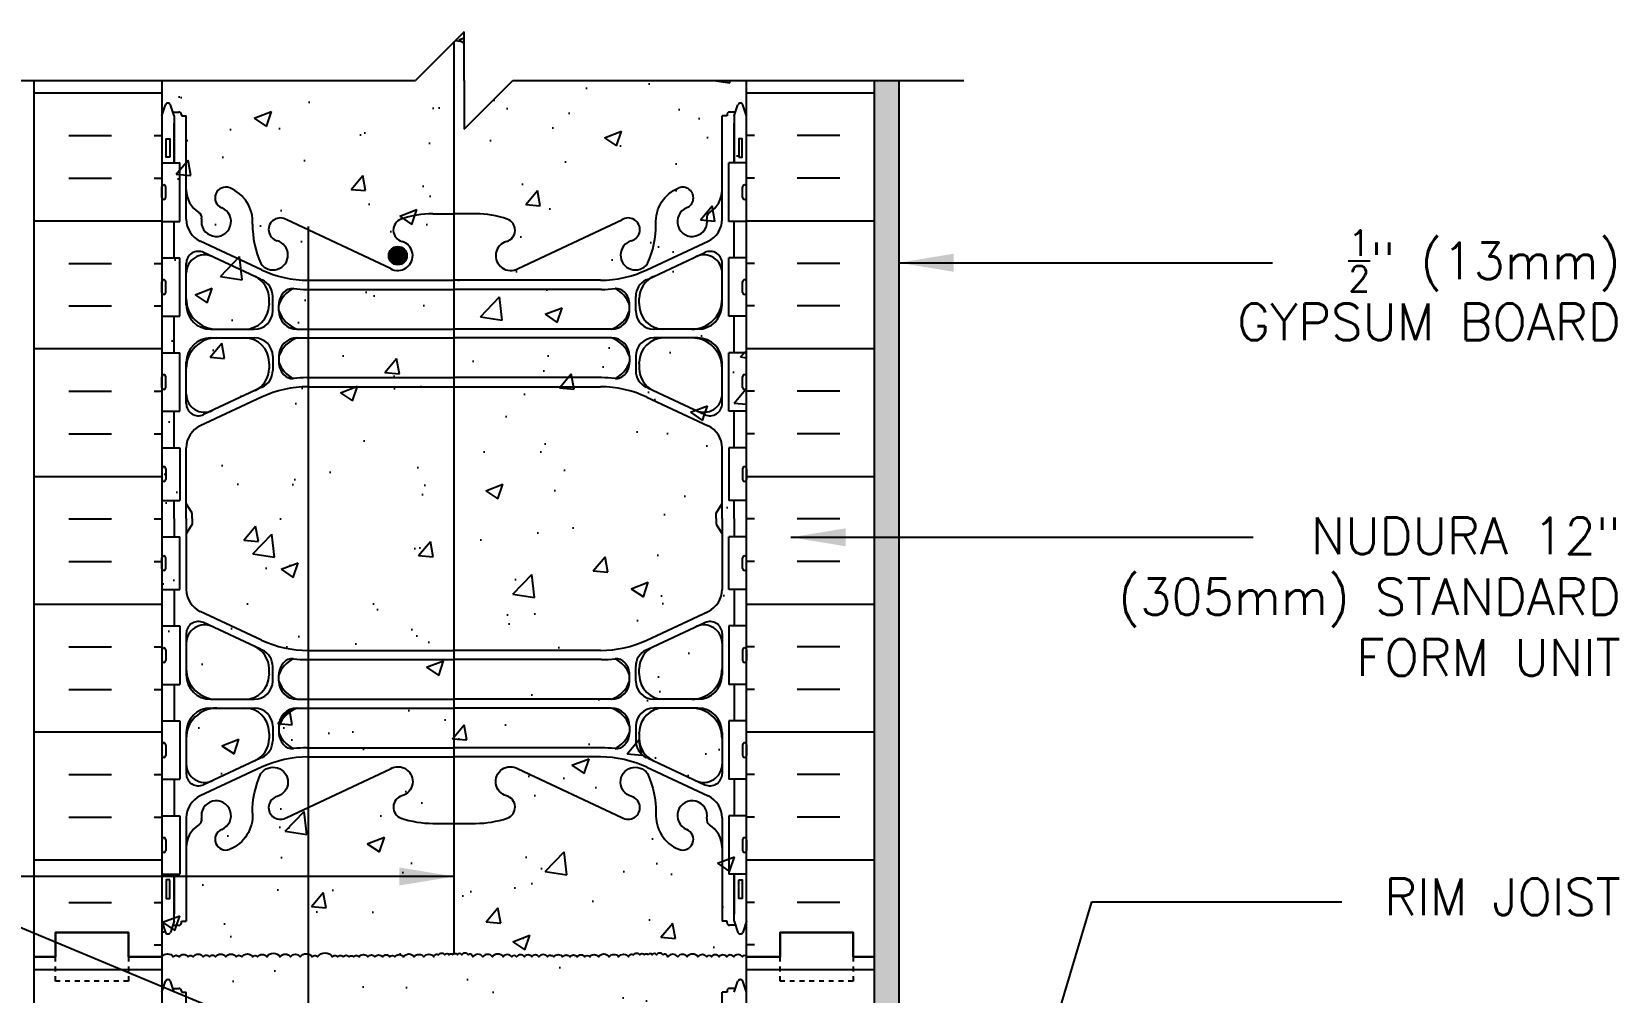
# Model space of a CAD drawing. Header units: inches. Extents: x 111.5 to 165, y -13.5 to 57.8.
# Drawn here: x 131.59 to 164.17, y 38.03 to 57.76 of the extents above; entities that cross this region are included whole.
import ezdxf

# ---------------------------------------------------------------- set-up
doc = ezdxf.new("R2010")
doc.units = ezdxf.units.IN
doc.header["$LTSCALE"] = 0.5
doc.header["$MEASUREMENT"] = 0
doc.linetypes.add('DASHED2', pattern=[0.375, 0.25, -0.125])
for name, color, linetype in [('HATCH', 12, 'Continuous'), ('line25', 2, 'Continuous'), ('LINE3', 3, 'Continuous'), ('LINE50', 5, 'Continuous'), ('LINE9', 9, 'Continuous'), ('TEXT', 4, 'Continuous'), ('Web_Edge', 9, 'Continuous')]:
    doc.layers.add(name, color=color, linetype=linetype)
doc.styles.add('DIM', font='romans.shx', dxfattribs={"width": 0.7})
doc.styles.add('ROMANS', font='romans.shx', dxfattribs={"height": 1.125})
doc.dimstyles.new('ext_12', dxfattribs={"dimscale": 12, "dimtxt": 0.09375, "dimasz": 0.09375, "dimexe": 0.09375, "dimexo": 0.0625, "dimgap": 0.0625, "dimtad": 1, "dimdec": 1, "dimzin": 3, "dimdsep": 46, "dimlunit": 4, "dimtxsty": 'DIM', "dimcen": 0.09, "dimdle": 0.09375, "dimclrt": 4, "dimadec": 0, "dimazin": 0, "dimtfac": 1, "dimtdec": 1, "dimtmove": 2, "dimatfit": 3, "dimfxl": 0, "dimfrac": 2, "dimtolj": 1, "dimtzin": 0, "dimarcsym": 0})

msp = doc.modelspace()

# ---------------------------------------------------------------- hatches: boundary and pattern name
at = {"layer": 'HATCH'}
h = msp.add_hatch(dxfattribs=at)
h.set_pattern_fill('AR-CONC', color=256, scale=0.5, style=0)
h.paths.add_polyline_path([(146.258, 56.759), (141.461, 56.759), (140.461, 55.759), (140.461, 56.759), (140.461, 57.759), (139.461, 56.759), (134.258, 56.759), (134.258, 48.727, -0.614842), (134.507, 48.763, -0.520567), (134.628, 48.763, -0.520567), (134.812, 48.763, -0.520567), (134.917, 48.763, -0.520567), (135.126, 48.763, -0.520567), (135.252, 48.763, -0.520567), (135.378, 48.763, -0.520567), (135.588, 48.763, -0.520567), (135.798, 48.763, -0.520567), (135.919, 48.763, -0.520567), (136.144, 48.763, -0.520567), (136.239, 48.763, -0.520567), (136.427, 48.763, -0.520567), (136.706, 48.763, -0.520567), (136.915, 48.763, -0.520567), (137.115, 48.763, -0.520567), (137.361, 48.763, -0.520567), (137.472, 48.763, -0.520567), (137.778, 48.763, -0.520567), (137.883, 48.763, -0.520567), (137.998, 48.763, -0.520567), (138.119, 48.763, -0.520567), (138.208, 48.763, -0.520567), (138.323, 48.763, -0.520567), (138.502, 48.763, -0.520567), (138.649, 48.763, -0.520567), (138.801, 48.763, -0.520567), (138.958, 48.763, -0.520567), (139.058, 48.763, -0.520567), (139.236, 48.763, -0.520567), (139.457, 48.763, -0.520567), (139.651, 48.763, -0.520567), (139.855, 48.763, -0.520567), (139.955, 48.805, -0.520567), (140.086, 48.805, -0.520567), (140.175, 48.805, -0.520567), (140.258, 48.805, -0.520567), (140.341, 48.805, -0.520567), (140.431, 48.805, -0.520567), (140.562, 48.805, -0.520567), (140.661, 48.763, -0.520567), (140.866, 48.763, -0.520567), (141.06, 48.763, -0.520567), (141.28, 48.763, -0.520567), (141.459, 48.763, -0.520567), (141.558, 48.763, -0.520567), (141.716, 48.763, -0.520567), (141.868, 48.763, -0.520567), (142.015, 48.763, -0.520567), (142.193, 48.763, -0.272614), (142.258, 48.792, -0.272614), (142.323, 48.763, -0.520567), (142.502, 48.763, -0.520567), (142.649, 48.763, -0.520567), (142.801, 48.763, -0.520567), (142.958, 48.763, -0.520567), (143.058, 48.763, -0.520567), (143.236, 48.763, -0.520567), (143.457, 48.763, -0.520567), (143.651, 48.763, -0.520567), (143.855, 48.763, -0.520567), (143.955, 48.805, -0.520567), (144.086, 48.805, -0.520567), (144.175, 48.805, -0.520567), (144.258, 48.805, -0.520567), (144.341, 48.805, -0.520567), (144.431, 48.805, -0.520567), (144.562, 48.805, -0.520567), (144.661, 48.763, -0.520567), (144.866, 48.763, -0.520567), (145.06, 48.763, -0.520567), (145.28, 48.763, -0.520567), (145.459, 48.763, -0.520567), (145.558, 48.763, -0.520567), (145.716, 48.763, -0.520567), (145.868, 48.763, -0.520567), (146.015, 48.763, -0.520567), (146.193, 48.763, -0.272614), (146.258, 48.792)])
h = msp.add_hatch(dxfattribs=at)
h.set_pattern_fill('INSUL', color=256, scale=7, style=0)
h.set_pattern_definition([(0, (-2791.9032, -358.2504), (0, 2.625), []), (0, (-2791.9032, -357.3754), (0, 2.625), [0.875, -0.875]), (0, (-2791.9032, -356.5004), (0, 2.625), [0.875, -0.875])])
h.paths.add_polyline_path([(131.633, 38.759), (132.071, 38.759), (132.071, 39.259), (133.571, 39.259), (133.571, 38.759), (134.258, 38.759), (134.258, 56.759), (133.571, 56.759), (133.571, 57.259), (132.071, 57.259), (132.071, 56.759), (131.633, 56.759)])
h = msp.add_hatch(dxfattribs=at)
h.set_pattern_fill('INSUL', color=256, scale=7, style=0)
h.set_pattern_definition([(180, (3072.42, -358.2504), (0, 2.625), []), (180, (3072.42, -357.3754), (0, 2.625), [0.875, -0.875]), (180, (3072.42, -356.5004), (0, 2.625), [0.875, -0.875])])
h.paths.add_polyline_path([(148.883, 38.759), (148.446, 38.759), (148.446, 39.259), (146.946, 39.259), (146.946, 38.759), (146.258, 38.759), (146.258, 56.759), (146.946, 56.759), (146.946, 57.259), (148.446, 57.259), (148.446, 56.759), (148.883, 56.759)])
h = msp.add_hatch(dxfattribs=at)
h.set_pattern_fill('AR-SAND', color=256, scale=0.25, style=0)
h.set_pattern_definition([(37.5, (91.58237, 1.50498), (-0.0157483, 0.481706), [0, -0.38, 0, -0.425, 0, -0.40625]), (7.5, (91.5824, 1.505), (0.442444, 0.7055365), [0, -0.205, 0, -0.3425, 0, -0.13125]), (327.5, (91.27487, 1.50498), (0.7785355, 0.0014148), [0, -0.125, 0, -0.45, 0, -0.5875]), (317.5, (91.2749, 1.505), (0.7515317, 0.219419), [0, -0.0625, 0, -0.295, 0, -0.3375])])
h.paths.add_polyline_path([(149.383, 56.759), (148.883, 56.759), (148.883, 38.759), (148.883, 30.572), (149.383, 30.572)])
h = msp.add_hatch(dxfattribs=at)
h.set_pattern_fill('AR-CONC', color=256, scale=0.5, style=0)
h.paths.add_polyline_path([(146.258, 48.792, 0.272614), (146.193, 48.763, 0.520567), (146.015, 48.763, 0.520567), (145.868, 48.763, 0.520567), (145.716, 48.763, 0.520567), (145.558, 48.763, 0.520567), (145.459, 48.763, 0.520567), (145.28, 48.763, 0.520567), (145.06, 48.763, 0.520567), (144.866, 48.763, 0.520567), (144.661, 48.763, 0.520567), (144.562, 48.805, 0.520567), (144.431, 48.805, 0.520567), (144.341, 48.805, 0.520567), (144.258, 48.805, 0.520567), (144.175, 48.805, 0.520567), (144.086, 48.805, 0.520567), (143.955, 48.805, 0.520567), (143.855, 48.763, 0.520567), (143.651, 48.763, 0.520567), (143.457, 48.763, 0.520567), (143.236, 48.763, 0.520567), (143.058, 48.763, 0.520567), (142.958, 48.763, 0.520567), (142.801, 48.763, 0.520567), (142.649, 48.763, 0.520567), (142.502, 48.763, 0.520567), (142.323, 48.763, 0.272614), (142.258, 48.792, 0.272614), (142.193, 48.763, 0.520567), (142.015, 48.763, 0.520567), (141.868, 48.763, 0.520567), (141.716, 48.763, 0.520567), (141.558, 48.763, 0.520567), (141.459, 48.763, 0.520567), (141.28, 48.763, 0.520567), (141.06, 48.763, 0.520567), (140.866, 48.763, 0.520567), (140.661, 48.763, 0.520567), (140.562, 48.805, 0.520567), (140.431, 48.805, 0.520567), (140.341, 48.805, 0.520567), (140.258, 48.805, 0.520567), (140.175, 48.805, 0.520567), (140.086, 48.805, 0.520567), (139.955, 48.805, 0.520567), (139.855, 48.763, 0.520567), (139.651, 48.763, 0.520567), (139.457, 48.763, 0.520567), (139.236, 48.763, 0.520567), (139.058, 48.763, 0.520567), (138.958, 48.763, 0.520567), (138.801, 48.763, 0.520567), (138.649, 48.763, 0.520567), (138.502, 48.763, 0.520567), (138.323, 48.763, 0.520567), (138.208, 48.763, 0.520567), (138.119, 48.763, 0.520567), (137.998, 48.763, 0.520567), (137.883, 48.763, 0.520567), (137.778, 48.763, 0.520567), (137.472, 48.763, 0.520567), (137.361, 48.763, 0.520567), (137.115, 48.763, 0.520567), (136.915, 48.763, 0.520567), (136.706, 48.763, 0.520567), (136.427, 48.763, 0.520567), (136.239, 48.763, 0.520567), (136.144, 48.763, 0.520567), (135.919, 48.763, 0.520567), (135.798, 48.763, 0.520567), (135.588, 48.763, 0.520567), (135.378, 48.763, 0.520567), (135.252, 48.763, 0.520567), (135.126, 48.763, 0.520567), (134.917, 48.763, 0.520567), (134.812, 48.763, 0.520567), (134.628, 48.763, 0.520567), (134.507, 48.763, 0.614842), (134.258, 48.727), (134.258, 38.759), (134.258, 20.759), (134.258, 2.759), (139.461, 2.759), (140.461, 3.759), (140.461, 2.759), (140.461, 1.759), (141.461, 2.759), (146.258, 2.759), (146.258, 15.134), (146.258, 20.759), (143.383, 20.759), (142.883, 21.259), (142.883, 22.384), (143.383, 22.884), (146.258, 22.884), (146.258, 26.634), (143.383, 26.634), (142.883, 27.134), (142.883, 28.259), (143.383, 28.759), (146.258, 28.759), (146.258, 38.759)])
h = msp.add_hatch(dxfattribs=at)
h.set_pattern_fill('INSUL', color=256, scale=7, style=0)
h.set_pattern_definition([(0, (-2791.9032, -376.2504), (0, 2.625), []), (0, (-2791.9032, -375.3754), (0, 2.625), [0.875, -0.875]), (0, (-2791.9032, -374.5004), (0, 2.625), [0.875, -0.875])])
h.paths.add_polyline_path([(131.633, 20.759), (132.071, 20.759), (132.071, 21.259), (133.571, 21.259), (133.571, 20.759), (134.258, 20.759), (134.258, 38.759), (133.571, 38.759), (133.571, 39.259), (132.071, 39.259), (132.071, 38.759), (131.633, 38.759)])
h = msp.add_hatch(dxfattribs=at)
h.set_pattern_fill('INSUL', color=256, scale=7, style=0)
h.set_pattern_definition([(180, (3072.42, -376.2504), (0, 2.625), []), (180, (3072.42, -375.3754), (0, 2.625), [0.875, -0.875]), (180, (3072.42, -374.5004), (0, 2.625), [0.875, -0.875])])
h.paths.add_polyline_path([(146.258, 28.759), (148.883, 28.759), (148.883, 38.759), (148.446, 38.759), (148.446, 39.259), (146.946, 39.259), (146.946, 38.759), (146.258, 38.759)])
at = {"layer": 'LINE3'}
msp.add_hatch(color=256, dxfattribs=at).paths.add_polyline_path([(138.913, 53.16, 1), (139.288, 53.16, 1)])

# ---------------------------------------------------------------- linework, layer by layer
at = {"layer": 'HATCH'}
for points in [[(134.258, 38.759, -0.520567), (134.489, 38.759, -0.520567), (134.61, 38.759, -0.520567), (134.794, 38.759, -0.520567), (134.898, 38.759, -0.520567), (135.108, 38.759, -0.520567), (135.234, 38.759, -0.520567), (135.36, 38.759, -0.520567), (135.57, 38.759, -0.520567), (135.78, 38.759, -0.520567), (135.901, 38.759, -0.520567), (136.126, 38.759, -0.520567), (136.221, 38.759, -0.520567), (136.409, 38.759, -0.520567), (136.687, 38.759, -0.520567), (136.897, 38.759, -0.520567), (137.097, 38.759, -0.520567), (137.343, 38.759, -0.520567), (137.453, 38.759, -0.520567), (137.76, 38.759, -0.520567), (137.865, 38.759, -0.520567), (137.98, 38.759, -0.520567), (138.101, 38.759, -0.520567), (138.19, 38.759, -0.520567), (138.305, 38.759, -0.520567), (138.484, 38.759, -0.520567), (138.631, 38.759, -0.520567), (138.783, 38.759, -0.520567), (138.94, 38.759, -0.520567), (139.04, 38.759, -0.520567), (139.218, 38.759, -0.520567), (139.439, 38.759, -0.520567), (139.633, 38.759, -0.520567), (139.837, 38.759, -0.520567), (139.937, 38.801, -0.520567), (140.068, 38.801, -0.520567), (140.157, 38.801, -0.520567), (140.24, 38.801)], [(142.24, 38.789, 0.272614), (142.175, 38.759, 0.520567), (141.997, 38.759, 0.520567), (141.85, 38.759, 0.520567), (141.698, 38.759, 0.520567), (141.54, 38.759, 0.520567), (141.441, 38.759, 0.520567), (141.262, 38.759, 0.520567), (141.042, 38.759, 0.520567), (140.848, 38.759, 0.520567), (140.643, 38.759, 0.520567), (140.544, 38.801, 0.520567), (140.412, 38.801, 0.520567), (140.323, 38.801, 0.520567), (140.24, 38.801)], [(142.24, 38.789, -0.272614), (142.305, 38.759, -0.520567), (142.484, 38.759, -0.520567), (142.631, 38.759, -0.520567), (142.783, 38.759, -0.520567), (142.94, 38.759, -0.520567), (143.04, 38.759, -0.520567), (143.218, 38.759, -0.520567), (143.439, 38.759, -0.520567), (143.633, 38.759, -0.520567), (143.837, 38.759, -0.520567), (143.937, 38.801, -0.520567), (144.068, 38.801, -0.520567), (144.157, 38.801, -0.520567), (144.24, 38.801)], [(146.258, 38.759, 0.615119), (146.175, 38.759, 0.520567), (145.997, 38.759, 0.520567), (145.85, 38.759, 0.520567), (145.698, 38.759, 0.520567), (145.54, 38.759, 0.520567), (145.441, 38.759, 0.520567), (145.262, 38.759, 0.520567), (145.042, 38.759, 0.520567), (144.848, 38.759, 0.520567), (144.643, 38.759, 0.520567), (144.544, 38.801, 0.520567), (144.412, 38.801, 0.520567), (144.323, 38.801, 0.520567), (144.24, 38.801)]]:
    msp.add_lwpolyline(points, format="xyb", dxfattribs=at)
at = {"layer": 'line25'}
for p, q in [((134.258, 56.759), (134.258, 38.759)), ((146.258, 38.759), (146.258, 56.759)), ((134.258, 55.064), (134.623, 55.064)), ((134.623, 53.864), (134.623, 55.064)), ((146.258, 55.064), (145.893, 55.064)), ((145.893, 53.864), (145.893, 55.064)), ((134.258, 54.354), (134.258, 54.574)), ((134.258, 54.519), (134.258, 54.519)), ((134.298, 54.614), (134.298, 54.614)), ((134.338, 54.354), (134.338, 54.574)), ((146.178, 54.354), (146.178, 54.574)), ((146.218, 54.614), (146.218, 54.614)), ((146.258, 54.354), (146.258, 54.574)), ((146.258, 54.519), (146.258, 54.519)), ((134.258, 54.409), (134.258, 54.409)), ((134.298, 54.314), (134.298, 54.314)), ((146.218, 54.314), (146.218, 54.314)), ((146.258, 54.409), (146.258, 54.409)), ((134.258, 53.864), (134.623, 53.864)), ((146.258, 53.864), (145.893, 53.864)), ((134.258, 53.114), (134.623, 53.114)), ((134.623, 51.914), (134.623, 53.114)), ((146.258, 53.114), (145.893, 53.114)), ((145.893, 51.914), (145.893, 53.114)), ((134.258, 52.404), (134.258, 52.624)), ((134.258, 52.569), (134.258, 52.569)), ((134.298, 52.664), (134.298, 52.664)), ((134.338, 52.404), (134.338, 52.624)), ((146.178, 52.404), (146.178, 52.624)), ((146.218, 52.664), (146.218, 52.664)), ((146.258, 52.404), (146.258, 52.624)), ((146.258, 52.569), (146.258, 52.569)), ((134.258, 52.459), (134.258, 52.459)), ((146.258, 52.459), (146.258, 52.459)), ((134.258, 51.914), (134.623, 51.914)), ((146.258, 51.914), (145.893, 51.914)), ((134.258, 51.164), (134.623, 51.164)), ((134.623, 49.964), (134.623, 51.164)), ((146.258, 51.164), (145.893, 51.164)), ((145.893, 49.964), (145.893, 51.164)), ((134.258, 50.454), (134.258, 50.674)), ((134.258, 50.619), (134.258, 50.619)), ((134.258, 50.509), (134.258, 50.509)), ((134.298, 50.714), (134.298, 50.714)), ((134.338, 50.454), (134.338, 50.674)), ((146.178, 50.454), (146.178, 50.674)), ((146.218, 50.714), (146.218, 50.714)), ((146.258, 50.454), (146.258, 50.674)), ((146.258, 50.619), (146.258, 50.619)), ((146.258, 50.509), (146.258, 50.509)), ((134.298, 50.414), (134.298, 50.414)), ((146.218, 50.414), (146.218, 50.414)), ((134.258, 49.964), (134.623, 49.964)), ((146.258, 49.964), (145.893, 49.964)), ((134.258, 49.214), (134.623, 49.214)), ((134.623, 49.214), (134.623, 48.134)), ((146.258, 49.214), (145.893, 49.214)), ((145.893, 49.214), (145.893, 48.134)), ((134.258, 48.784), (134.258, 48.564)), ((134.258, 48.729), (134.258, 48.729)), ((134.258, 48.619), (134.258, 48.619)), ((134.298, 48.824), (134.298, 48.824)), ((134.338, 48.784), (134.338, 48.564)), ((146.178, 48.784), (146.178, 48.564)), ((146.218, 48.824), (146.218, 48.824)), ((146.258, 48.784), (146.258, 48.564)), ((146.258, 48.729), (146.258, 48.729)), ((146.258, 48.619), (146.258, 48.619)), ((134.298, 48.524), (134.298, 48.524)), ((146.218, 48.524), (146.218, 48.524)), ((134.258, 48.134), (134.623, 48.134)), ((146.258, 48.134), (145.893, 48.134)), ((134.258, 47.384), (134.623, 47.384)), ((134.623, 46.304), (134.623, 47.384)), ((146.258, 47.384), (145.893, 47.384)), ((145.893, 46.304), (145.893, 47.384)), ((134.258, 46.734), (134.258, 46.954)), ((134.298, 46.994), (134.298, 46.994)), ((134.338, 46.734), (134.338, 46.954)), ((146.178, 46.734), (146.178, 46.954)), ((146.218, 46.994), (146.218, 46.994)), ((146.258, 46.734), (146.258, 46.954)), ((134.258, 46.899), (134.258, 46.899)), ((134.258, 46.789), (134.258, 46.789)), ((134.298, 46.694), (134.298, 46.694)), ((146.218, 46.694), (146.218, 46.694)), ((146.258, 46.899), (146.258, 46.899)), ((146.258, 46.789), (146.258, 46.789)), ((134.258, 46.304), (134.623, 46.304)), ((146.258, 46.304), (145.893, 46.304)), ((134.258, 45.554), (134.623, 45.554)), ((134.623, 45.554), (134.623, 44.354)), ((146.258, 45.554), (145.893, 45.554)), ((145.893, 45.554), (145.893, 44.354)), ((134.258, 45.064), (134.258, 44.844)), ((134.258, 45.009), (134.258, 45.009)), ((134.298, 45.104), (134.298, 45.104)), ((134.338, 45.064), (134.338, 44.844)), ((146.178, 45.064), (146.178, 44.844)), ((146.218, 45.104), (146.218, 45.104)), ((146.258, 45.064), (146.258, 44.844)), ((146.258, 45.009), (146.258, 45.009)), ((134.258, 44.899), (134.258, 44.899)), ((134.298, 44.804), (134.298, 44.804)), ((146.218, 44.804), (146.218, 44.804)), ((146.258, 44.899), (146.258, 44.899)), ((134.258, 44.354), (134.623, 44.354)), ((146.258, 44.354), (145.893, 44.354)), ((134.258, 43.604), (134.623, 43.604)), ((134.623, 43.604), (134.623, 42.404)), ((146.258, 43.604), (145.893, 43.604)), ((145.893, 43.604), (145.893, 42.404)), ((134.258, 43.114), (134.258, 42.894)), ((134.258, 43.059), (134.258, 43.059)), ((134.298, 43.154), (134.298, 43.154)), ((134.338, 43.114), (134.338, 42.894)), ((146.178, 43.114), (146.178, 42.894)), ((146.218, 43.154), (146.218, 43.154)), ((146.258, 43.114), (146.258, 42.894)), ((146.258, 43.059), (146.258, 43.059)), ((134.258, 42.949), (134.258, 42.949)), ((134.298, 42.854), (134.298, 42.854)), ((146.218, 42.854), (146.218, 42.854)), ((146.258, 42.949), (146.258, 42.949)), ((134.258, 42.404), (134.623, 42.404)), ((146.258, 42.404), (145.893, 42.404)), ((134.258, 41.654), (134.623, 41.654)), ((134.623, 41.654), (134.623, 40.454)), ((146.258, 41.654), (145.893, 41.654)), ((145.893, 41.654), (145.893, 40.454)), ((134.258, 41.164), (134.258, 40.944)), ((134.258, 41.109), (134.258, 41.109)), ((134.298, 41.204), (134.298, 41.204)), ((134.338, 41.164), (134.338, 40.944)), ((146.178, 41.164), (146.178, 40.944)), ((146.218, 41.204), (146.218, 41.204)), ((146.258, 41.164), (146.258, 40.944)), ((146.258, 41.109), (146.258, 41.109)), ((134.258, 40.999), (134.258, 40.999)), ((134.298, 40.904), (134.298, 40.904)), ((146.218, 40.904), (146.218, 40.904)), ((146.258, 40.999), (146.258, 40.999)), ((134.258, 40.454), (134.623, 40.454)), ((146.258, 40.454), (145.893, 40.454)), ((134.258, 38.759), (134.258, 20.759)), ((146.258, 15.134), (146.258, 38.759))]:
    msp.add_line(p, q, dxfattribs=at)
for centre, start, end in [((134.298, 54.574), 90, 180), ((134.298, 54.574), 360, 90), ((146.218, 54.574), 90, 180), ((146.218, 54.574), 0, 90), ((134.298, 54.354), 180, 270), ((134.298, 54.354), 270, 0), ((146.218, 54.354), 180, 270), ((146.218, 54.354), 270, 0), ((134.298, 52.624), 90, 180), ((134.298, 52.624), 360, 90), ((146.218, 52.624), 90, 180), ((146.218, 52.624), 0, 90), ((134.298, 52.404), 180, 270), ((134.298, 52.404), 270, 0), ((146.218, 52.404), 180, 270), ((146.218, 52.404), 270, 0), ((134.298, 50.674), 90, 180), ((134.298, 50.674), 360, 90), ((146.218, 50.674), 90, 180), ((146.218, 50.674), 0, 90), ((134.298, 50.454), 180, 270), ((134.298, 50.454), 270, 0), ((146.218, 50.454), 180, 270), ((146.218, 50.454), 270, 0), ((134.298, 48.784), 90, 180), ((134.298, 48.564), 180, 270), ((134.298, 48.784), 0, 90), ((134.298, 48.564), 270, 0), ((146.218, 48.784), 90, 180), ((146.218, 48.564), 180, 270), ((146.218, 48.784), 360, 90), ((146.218, 48.564), 270, 0), ((134.298, 46.954), 90, 180), ((134.298, 46.954), 360, 90), ((146.218, 46.954), 90, 180), ((146.218, 46.954), 0, 90), ((134.298, 46.734), 180, 270), ((134.298, 46.734), 270, 0), ((146.218, 46.734), 180, 270), ((146.218, 46.734), 270, 0), ((134.298, 45.064), 90, 180), ((134.298, 45.064), 0, 90), ((146.218, 45.064), 90, 180), ((146.218, 45.064), 360, 90), ((134.298, 44.844), 180, 270), ((134.298, 44.844), 270, 0), ((146.218, 44.844), 180, 270), ((146.218, 44.844), 270, 0), ((134.298, 43.114), 90, 180), ((134.298, 43.114), 0, 90), ((146.218, 43.114), 90, 180), ((146.218, 43.114), 360, 90), ((134.298, 42.894), 180, 270), ((134.298, 42.894), 270, 0), ((146.218, 42.894), 180, 270), ((146.218, 42.894), 270, 0), ((134.298, 41.164), 90, 180), ((134.298, 41.164), 0, 90), ((146.218, 41.164), 90, 180), ((146.218, 41.164), 360, 90), ((134.298, 40.944), 180, 270), ((134.298, 40.944), 270, 0), ((146.218, 40.944), 180, 270), ((146.218, 40.944), 270, 0)]:
    msp.add_arc(centre, 0.04, start, end, dxfattribs=at)
at = {"layer": 'LINE3'}
for p, q in [((140.258, 38.817), (140.258, 57.556)), ((137.258, 53.759), (137.258, 18.789))]:
    msp.add_line(p, q, dxfattribs=at)
msp.add_circle((139.101, 53.16), 0.188, dxfattribs=at)
at = {"layer": 'LINE50'}
for p, q in [((131.633, 38.759), (131.633, 56.759)), ((148.883, 38.759), (148.883, 56.759)), ((131.633, 20.759), (131.633, 38.759)), ((148.883, 20.759), (148.883, 38.759))]:
    msp.add_line(p, q, dxfattribs=at)
for points in [[(131.633, 38.759), (132.071, 38.759), (132.071, 39.259), (133.571, 39.259), (133.571, 38.759), (134.258, 38.759)], [(134.258, 38.759), (133.571, 38.759), (133.571, 39.259), (132.071, 39.259), (132.071, 38.759), (131.633, 38.759)], [(148.883, 38.759), (148.446, 38.759), (148.446, 39.259), (146.946, 39.259), (146.946, 38.759), (146.258, 38.759)], [(146.258, 38.759), (146.946, 38.759), (146.946, 39.259), (148.446, 39.259), (148.446, 38.759), (148.883, 38.759)]]:
    msp.add_lwpolyline(points, dxfattribs=at)
at = {"layer": 'LINE9'}
for p, q in [((140.461, 57.759), (139.461, 56.759)), ((140.461, 56.759), (140.461, 57.759)), ((129.329, 56.759), (139.461, 56.759)), ((140.461, 55.759), (141.461, 56.759)), ((140.461, 56.759), (140.461, 55.759)), ((141.461, 56.759), (150.717, 56.759)), ((149.383, 56.759), (149.383, 30.572))]:
    msp.add_line(p, q, dxfattribs=at)
at = {"layer": 'LINE9', "linetype": 'DASHED2', "ltscale": 0.15}
for points in [[(133.571, 38.759), (133.571, 38.759), (133.571, 38.259), (132.071, 38.259), (132.071, 38.759), (132.071, 38.759)], [(148.446, 38.759), (148.446, 38.759), (148.446, 38.259), (146.946, 38.259), (146.946, 38.759), (146.946, 38.759)]]:
    msp.add_lwpolyline(points, dxfattribs=at)
at = {"layer": 'Web_Edge'}
for p, q in [((134.258, 56.03), (134.333, 56.26)), ((134.508, 56.03), (134.433, 56.26)), ((134.482, 56.11), (134.608, 56.11)), ((134.658, 56.06), (134.658, 56.03)), ((134.658, 56.06), (134.658, 56.06)), ((145.858, 56.06), (145.858, 56.06)), ((145.858, 56.06), (145.858, 56.03)), ((146.034, 56.11), (145.908, 56.11)), ((146.008, 56.03), (146.083, 56.26)), ((146.258, 56.03), (146.183, 56.26)), ((134.508, 56.03), (134.508, 55.064)), ((134.658, 56.03), (134.758, 56.03)), ((134.758, 53.908), (134.758, 56.03)), ((145.758, 53.908), (145.758, 56.03)), ((145.858, 56.03), (145.758, 56.03)), ((146.008, 56.03), (146.008, 55.064)), ((138.948, 52.895), (136.821, 53.895)), ((139.819, 54.019), (140.258, 54.019)), ((140.698, 54.019), (140.258, 54.019)), ((141.569, 52.895), (143.696, 53.895)), ((136.305, 52.867), (135.046, 53.456)), ((144.212, 52.867), (145.47, 53.456)), ((136.281, 52.679), (135.114, 53.225)), ((144.236, 52.679), (145.402, 53.225)), ((134.758, 52.15), (134.758, 52.999)), ((145.758, 52.15), (145.758, 52.999)), ((137.235, 52.467), (140.258, 52.467)), ((137.258, 52.655), (140.258, 52.655)), ((143.258, 52.655), (140.258, 52.655)), ((143.282, 52.467), (140.258, 52.467)), ((136.458, 52.174), (136.458, 52.278)), ((136.458, 52.174), (136.458, 52.15)), ((136.533, 52.025), (136.533, 52.322)), ((136.658, 52.026), (136.658, 52.152)), ((136.658, 52.026), (136.658, 52.139)), ((143.858, 52.026), (143.858, 52.152)), ((143.858, 52.026), (143.858, 52.139)), ((143.983, 52.025), (143.983, 52.322)), ((144.058, 52.174), (144.058, 52.278)), ((144.058, 52.174), (144.058, 52.15)), ((135.258, 51.65), (136.158, 51.65)), ((137.033, 51.651), (140.258, 51.651)), ((143.483, 51.651), (140.258, 51.651)), ((145.258, 51.65), (144.358, 51.65)), ((135.258, 51.47), (136.158, 51.47)), ((137.033, 51.471), (140.258, 51.471)), ((143.483, 51.471), (140.258, 51.471)), ((145.258, 51.47), (144.358, 51.47)), ((134.758, 50.122), (134.758, 50.97)), ((136.458, 50.947), (136.458, 50.97)), ((136.458, 50.947), (136.458, 50.843)), ((136.533, 51.095), (136.533, 50.798)), ((136.658, 51.096), (136.658, 50.97)), ((143.858, 51.096), (143.858, 50.97)), ((143.983, 51.095), (143.983, 50.798)), ((144.058, 50.947), (144.058, 50.97)), ((144.058, 50.947), (144.058, 50.843)), ((145.758, 50.122), (145.758, 50.97)), ((137.234, 50.654), (140.258, 50.654)), ((143.282, 50.654), (140.258, 50.654)), ((136.305, 50.254), (135.046, 49.665)), ((136.281, 50.442), (135.114, 49.896)), ((144.212, 50.254), (145.47, 49.665)), ((144.235, 50.442), (145.402, 49.896)), ((134.758, 47.759), (134.758, 49.212)), ((145.758, 47.759), (145.758, 49.212)), ((134.878, 47.871), (134.758, 48.071)), ((134.878, 47.871), (134.758, 48.071)), ((145.638, 47.871), (145.758, 48.071)), ((145.638, 47.871), (145.758, 48.071)), ((134.758, 47.759), (134.758, 46.306)), ((134.878, 47.647), (134.758, 47.447)), ((134.878, 47.647), (134.758, 47.447)), ((134.878, 47.759), (134.878, 47.871)), ((134.878, 47.759), (134.878, 47.871)), ((134.878, 47.759), (134.878, 47.647)), ((134.878, 47.759), (134.878, 47.647)), ((145.638, 47.759), (145.638, 47.871)), ((145.638, 47.759), (145.638, 47.871)), ((145.638, 47.759), (145.638, 47.647)), ((145.638, 47.759), (145.638, 47.647)), ((145.638, 47.647), (145.758, 47.447)), ((145.638, 47.647), (145.758, 47.447)), ((145.758, 47.759), (145.758, 46.306)), ((136.305, 45.264), (135.046, 45.853)), ((136.281, 45.076), (135.114, 45.623)), ((144.212, 45.264), (145.47, 45.853)), ((144.235, 45.076), (145.402, 45.623)), ((134.758, 45.396), (134.758, 44.548)), ((145.758, 45.396), (145.758, 44.548)), ((137.258, 45.052), (140.258, 45.052)), ((143.258, 45.052), (140.258, 45.052)), ((136.458, 44.571), (136.458, 44.675)), ((136.533, 44.423), (136.533, 44.72)), ((137.235, 44.864), (140.258, 44.864)), ((143.282, 44.864), (140.258, 44.864)), ((143.983, 44.423), (143.983, 44.72)), ((144.058, 44.571), (144.058, 44.675)), ((136.458, 44.571), (136.458, 44.548)), ((136.658, 44.423), (136.658, 44.549)), ((136.658, 44.423), (136.658, 44.537)), ((143.858, 44.423), (143.858, 44.549)), ((143.858, 44.423), (143.858, 44.537)), ((144.058, 44.571), (144.058, 44.548)), ((135.258, 44.048), (136.158, 44.048)), ((137.033, 44.048), (140.258, 44.048)), ((143.483, 44.048), (140.258, 44.048)), ((145.258, 44.048), (144.358, 44.048)), ((135.258, 43.868), (136.158, 43.868)), ((137.033, 43.868), (140.258, 43.868)), ((143.483, 43.868), (140.258, 43.868)), ((145.258, 43.868), (144.358, 43.868)), ((134.758, 43.368), (134.758, 42.52)), ((136.458, 43.344), (136.458, 43.368)), ((136.458, 43.344), (136.458, 43.24)), ((136.533, 43.493), (136.533, 43.196)), ((136.658, 43.493), (136.658, 43.367)), ((143.858, 43.493), (143.858, 43.367)), ((143.983, 43.493), (143.983, 43.196)), ((144.058, 43.344), (144.058, 43.368)), ((144.058, 43.344), (144.058, 43.24)), ((145.758, 43.368), (145.758, 42.52)), ((137.234, 43.051), (140.258, 43.051)), ((143.282, 43.051), (140.258, 43.051)), ((136.281, 42.839), (135.114, 42.293)), ((137.258, 42.864), (140.258, 42.864)), ((143.258, 42.864), (140.258, 42.864)), ((144.236, 42.839), (145.402, 42.293)), ((136.305, 42.652), (135.046, 42.063)), ((144.212, 42.652), (145.47, 42.063)), ((134.758, 41.61), (134.758, 39.488)), ((145.758, 41.61), (145.758, 39.488)), ((134.508, 39.488), (134.508, 40.454)), ((146.008, 39.488), (146.008, 40.454)), ((134.258, 39.488), (134.333, 39.258)), ((134.508, 39.488), (134.433, 39.258)), ((134.658, 39.488), (134.758, 39.488)), ((134.658, 39.458), (134.658, 39.488)), ((134.658, 39.458), (134.658, 39.458)), ((145.858, 39.488), (145.758, 39.488)), ((145.858, 39.458), (145.858, 39.488)), ((145.858, 39.458), (145.858, 39.458)), ((146.008, 39.488), (146.083, 39.258)), ((146.258, 39.488), (146.183, 39.258)), ((134.482, 39.408), (134.608, 39.408)), ((146.034, 39.408), (145.908, 39.408)), ((134.258, 38.03), (134.333, 38.26)), ((134.508, 38.03), (134.433, 38.26)), ((146.008, 38.03), (146.083, 38.26)), ((146.258, 38.03), (146.183, 38.26)), ((134.482, 38.11), (134.608, 38.11)), ((134.658, 38.06), (134.658, 38.03)), ((134.658, 38.06), (134.658, 38.06)), ((134.658, 38.03), (134.758, 38.03)), ((134.758, 35.908), (134.758, 38.03)), ((145.758, 35.908), (145.758, 38.03)), ((145.858, 38.03), (145.758, 38.03)), ((145.858, 38.06), (145.858, 38.06)), ((145.858, 38.06), (145.858, 38.03)), ((146.034, 38.11), (145.908, 38.11))]:
    msp.add_line(p, q, dxfattribs=at)
for points in [[(134.508, 55.064), (134.508, 55.88)], [(146.008, 55.064), (146.008, 55.88)], [(134.508, 53.114), (134.508, 53.864)], [(146.008, 53.114), (146.008, 53.864)], [(134.508, 51.164), (134.508, 51.914)], [(146.008, 51.164), (146.008, 51.914)], [(137.258, 50.466), (140.258, 50.466), (143.258, 50.466)], [(134.508, 49.214), (134.508, 49.964)], [(146.008, 49.214), (146.008, 49.964)], [(134.508, 47.759), (134.508, 48.134)], [(146.008, 47.759), (146.008, 48.134)], [(134.508, 47.759), (134.508, 47.384)], [(146.008, 47.759), (146.008, 47.384)], [(134.508, 46.304), (134.508, 45.554)], [(146.008, 46.304), (146.008, 45.554)], [(134.508, 44.354), (134.508, 43.604)], [(146.008, 44.354), (146.008, 43.604)], [(134.508, 42.404), (134.508, 41.654)], [(146.008, 42.404), (146.008, 41.654)], [(134.508, 40.454), (134.508, 39.638)], [(146.008, 40.454), (146.008, 39.638)]]:
    msp.add_lwpolyline(points, dxfattribs=at)
for points in [[(134.418, 55.18), (134.348, 55.18), (134.348, 55.56), (134.418, 55.56)], [(146.098, 55.18), (146.168, 55.18), (146.168, 55.56), (146.098, 55.56)], [(134.418, 40.338), (134.348, 40.338), (134.348, 39.958), (134.418, 39.958)], [(146.098, 40.338), (146.168, 40.338), (146.168, 39.958), (146.098, 39.958)]]:
    msp.add_lwpolyline(points, close=True, dxfattribs=at)
for points in [[(136.117, 53.809, 0.325312), (135.65, 54.551)], [(144.4, 53.809, -0.325312), (144.867, 54.551)], [(136.117, 41.709, -0.10488), (136.289, 42.521, -1.422913), (136.623, 42.054, 1.171105), (136.821, 41.623), (138.948, 42.623, -1.133028), (139.183, 42.065, 0.735593), (139.171, 41.607, 0.082755), (139.819, 41.499), (140.258, 41.499), (140.698, 41.499, 0.082755), (141.346, 41.607, 0.735593), (141.333, 42.065, -1.133028), (141.569, 42.623), (143.696, 41.623, 1.171105), (143.894, 42.054, -1.422913), (144.228, 42.521, -0.10488), (144.4, 41.709)], [(136.117, 41.709, -0.325312), (135.65, 40.967)], [(144.4, 41.709, 0.325312), (144.867, 40.967)]]:
    msp.add_lwpolyline(points, format="xyb", dxfattribs=at)
for centre, radius, start, end in [((134.383, 56.234), 0.0567, 28.0725, 151.9275), ((134.608, 56.06), 0.05, 0, 90), ((145.908, 56.06), 0.05, 90, 180), ((146.133, 56.234), 0.0567, 28.0725, 151.9275), ((135.308, 54.515), 0.55, 180, 238.0732), ((135.568, 54.347), 0.22, 68.1963, 248.1963), ((144.948, 54.347), 0.22, 291.8037, 111.8037), ((145.208, 54.515), 0.55, 301.9268, 0), ((135.373, 53.859), 0.305, 168.9056, 68.1963), ((145.143, 53.859), 0.305, 111.8037, 11.0944), ((135.258, 53.908), 0.5, 180, 244.9204), ((134.951, 53.942), 0.125, 348.9056, 58.0732), ((138.117, 53.81), 2, 180.0146, 203.9638), ((136.688, 53.695), 0.24, 56.25, 254.2747), ((139.248, 53.684), 0.24, 108.923, 254.2747), ((139.819, 52.019), 2, 90, 108.923), ((140.698, 52.019), 2, 71.077, 90), ((141.268, 53.684), 0.24, 285.7253, 71.077), ((143.829, 53.695), 0.24, 285.7253, 123.75), ((142.4, 53.81), 2, 336.0362, 359.9854), ((145.565, 53.942), 0.125, 121.9268, 191.0944), ((145.258, 53.908), 0.5, 295.0796, 0), ((136.54, 53.171), 0.305, 214.6703, 74.2747), ((139.101, 53.16), 0.305, 240, 74.2747), ((141.416, 53.16), 0.305, 105.7253, 300), ((143.977, 53.171), 0.305, 105.7253, 325.3297), ((135.008, 52.999), 0.25, 64.9204, 180), ((135.133, 52.802), 0.375, 64.9204, 180), ((145.383, 52.802), 0.375, 0, 115.0796), ((145.508, 52.999), 0.25, 0, 115.0796), ((137.258, 54.905), 2.25, 244.9204, 270), ((143.258, 54.905), 2.25, 270, 295.0796), ((135.958, 52.278), 0.5, 0, 64.9204), ((137.234, 54.717), 2.25, 244.9204, 245.9476), ((136.157, 52.322), 0.376, 0.0514, 64.8081), ((137.241, 51.929), 0.624, 117.1051, 159.0881), ((136.94, 52.235), 0.25, 86.1012, 138.3865), ((137.235, 54.717), 2.25, 262.903, 270), ((143.282, 54.717), 2.25, 270, 277.097), ((143.577, 52.235), 0.25, 41.6135, 93.8988), ((143.275, 51.929), 0.624, 20.9119, 62.8949), ((144.36, 52.322), 0.376, 115.1919, 179.9486), ((144.558, 52.278), 0.5, 115.0796, 180), ((143.282, 54.717), 2.25, 294.0524, 295.0796), ((135.383, 52.275), 0.625, 180, 270), ((135.258, 52.15), 0.5, 180, 270), ((135.958, 52.15), 0.5, 270, 0), ((137.034, 52.151), 0.376, 138.3865, 179.9509), ((143.482, 52.151), 0.376, 0.0491, 41.6135), ((144.558, 52.15), 0.5, 180, 270), ((145.133, 52.275), 0.625, 270, 0), ((145.258, 52.15), 0.5, 270, 0), ((136.158, 52.025), 0.375, 270, 0), ((137.033, 52.026), 0.375, 180, 270), ((137.24, 52.232), 0.617, 199.5682, 250.3542), ((143.483, 52.026), 0.375, 270, 0), ((143.277, 52.232), 0.617, 289.6458, 340.4318), ((144.358, 52.025), 0.375, 180, 270), ((135.258, 50.97), 0.5, 90, 180), ((135.383, 50.845), 0.625, 90, 180), ((135.958, 50.97), 0.5, 0, 90), ((136.158, 51.095), 0.375, 360, 90), ((137.033, 51.096), 0.375, 90, 180), ((137.24, 50.889), 0.617, 109.5682, 160.4318), ((143.277, 50.889), 0.617, 19.5682, 70.4318), ((143.483, 51.096), 0.375, 360, 90), ((144.358, 51.095), 0.375, 90, 180), ((144.558, 50.97), 0.5, 90, 180), ((145.133, 50.845), 0.625, 360, 90), ((145.258, 50.97), 0.5, 0, 90), ((135.958, 50.843), 0.5, 295.0796, 360), ((137.035, 50.97), 0.376, 180.0514, 221.6296), ((137.241, 51.193), 0.624, 200.9119, 242.9034), ((143.275, 51.193), 0.624, 297.0966, 339.0881), ((143.482, 50.97), 0.376, 318.3704, 359.9486), ((144.558, 50.843), 0.5, 180, 244.9204), ((136.157, 50.799), 0.376, 295.187, 359.9509), ((136.94, 50.886), 0.25, 221.6296, 273.8791), ((137.234, 48.404), 2.25, 90, 97.0772), ((143.282, 48.404), 2.25, 82.9228, 90), ((143.577, 50.886), 0.25, 266.1209, 318.3704), ((144.359, 50.799), 0.376, 180.0491, 244.813), ((135.133, 50.319), 0.375, 180, 295.0796), ((137.235, 48.404), 2.25, 114.0752, 115.0796), ((137.258, 48.216), 2.25, 90, 115.0796), ((143.258, 48.216), 2.25, 64.9204, 90), ((143.282, 48.404), 2.25, 64.9204, 65.9248), ((145.383, 50.319), 0.375, 244.9204, 360), ((135.008, 50.122), 0.25, 180, 295.0796), ((145.508, 50.122), 0.25, 244.9204, 0), ((135.258, 49.212), 0.5, 115.0796, 180), ((145.258, 49.212), 0.5, 0, 64.9204), ((135.258, 46.306), 0.5, 180, 244.9204), ((145.258, 46.306), 0.5, 295.0796, 360), ((135.008, 45.396), 0.25, 64.9204, 180), ((145.508, 45.396), 0.25, 360, 115.0796), ((135.133, 45.2), 0.375, 64.9204, 180), ((145.383, 45.2), 0.375, 0, 115.0796), ((135.958, 44.675), 0.5, 0, 64.9204), ((137.235, 47.114), 2.25, 244.9204, 245.9248), ((137.258, 47.302), 2.25, 244.9204, 270), ((136.157, 44.72), 0.376, 0.0491, 64.813), ((143.258, 47.302), 2.25, 270, 295.0796), ((144.359, 44.72), 0.376, 115.187, 179.9509), ((144.558, 44.675), 0.5, 115.0796, 180), ((143.282, 47.114), 2.25, 294.0752, 295.0796), ((135.383, 44.673), 0.625, 180, 270), ((137.241, 44.326), 0.624, 117.1051, 159.0881), ((137.034, 44.548), 0.376, 138.3865, 179.9509), ((136.94, 44.632), 0.25, 86.1012, 138.3865), ((137.235, 47.114), 2.25, 262.903, 270), ((143.282, 47.114), 2.25, 270, 277.097), ((143.577, 44.632), 0.25, 41.6135, 93.8988), ((143.275, 44.326), 0.624, 20.9119, 62.8949), ((143.482, 44.548), 0.376, 0.0491, 41.6135), ((145.133, 44.673), 0.625, 270, 0), ((135.258, 44.548), 0.5, 180, 270), ((135.958, 44.548), 0.5, 270, 0), ((136.158, 44.423), 0.375, 270, 0), ((137.24, 44.629), 0.617, 199.5682, 250.3542), ((137.033, 44.423), 0.375, 180, 270), ((143.483, 44.423), 0.375, 270, 0), ((143.277, 44.629), 0.617, 289.6458, 340.4318), ((144.358, 44.423), 0.375, 180, 270), ((144.558, 44.548), 0.5, 180, 270), ((145.258, 44.548), 0.5, 270, 360), ((135.383, 43.243), 0.625, 90, 180), ((135.258, 43.368), 0.5, 90, 180), ((135.958, 43.368), 0.5, 0, 90), ((136.158, 43.493), 0.375, 360, 90), ((137.24, 43.286), 0.617, 109.5682, 160.4318), ((137.033, 43.493), 0.375, 90, 180), ((143.483, 43.493), 0.375, 360, 90), ((143.277, 43.286), 0.617, 19.5682, 70.4318), ((144.358, 43.493), 0.375, 90, 180), ((144.558, 43.368), 0.5, 90, 180), ((145.133, 43.243), 0.625, 360, 90), ((145.258, 43.368), 0.5, 360, 90), ((137.241, 43.59), 0.624, 200.9119, 242.9034), ((137.035, 43.367), 0.376, 180.0514, 221.6296), ((143.275, 43.59), 0.624, 297.0966, 339.0881), ((143.482, 43.367), 0.376, 318.3704, 359.9486), ((135.958, 43.24), 0.5, 295.0796, 360), ((136.157, 43.196), 0.376, 295.1919, 359.9486), ((136.94, 43.283), 0.25, 221.6296, 273.8791), ((137.234, 40.801), 2.25, 90, 97.0772), ((143.282, 40.801), 2.25, 82.9228, 90), ((143.577, 43.283), 0.25, 266.1209, 318.3704), ((144.36, 43.196), 0.376, 180.0514, 244.8081), ((144.558, 43.24), 0.5, 180, 244.9204), ((135.133, 42.716), 0.375, 180, 295.0796), ((137.234, 40.801), 2.25, 114.0524, 115.0796), ((137.258, 40.614), 2.25, 90, 115.0796), ((143.258, 40.614), 2.25, 64.9204, 90), ((143.282, 40.801), 2.25, 64.9204, 65.9476), ((145.383, 42.716), 0.375, 244.9204, 360), ((135.008, 42.52), 0.25, 180, 295.0796), ((145.508, 42.52), 0.25, 244.9204, 360), ((135.258, 41.61), 0.5, 115.0796, 180), ((145.258, 41.61), 0.5, 360, 64.9204), ((135.373, 41.659), 0.305, 291.8037, 191.0944), ((145.143, 41.659), 0.305, 348.9056, 248.1963), ((135.308, 41.003), 0.55, 121.9268, 180), ((134.951, 41.576), 0.125, 301.9268, 11.0944), ((145.565, 41.576), 0.125, 168.9056, 238.0732), ((145.208, 41.003), 0.55, 360, 58.0732), ((135.568, 41.171), 0.22, 111.8037, 291.8037), ((144.948, 41.171), 0.22, 248.1963, 68.1963), ((134.608, 39.458), 0.05, 270, 0), ((145.908, 39.458), 0.05, 180, 270), ((134.383, 39.285), 0.0567, 208.0725, 331.9275), ((146.133, 39.285), 0.0567, 208.0725, 331.9275), ((134.383, 38.234), 0.0567, 28.0725, 151.9275), ((146.133, 38.234), 0.0567, 28.0725, 151.9275), ((134.608, 38.06), 0.05, 0, 90), ((145.908, 38.06), 0.05, 90, 180)]:
    msp.add_arc(centre, radius, start, end, dxfattribs=at)

# ---------------------------------------------------------------- texts
at = {"layer": 'TEXT', "char_height": 0.75, "attachment_point": 6, "style": 'ROMANS'}
for s, insert, width in [('\\A1;{\\H0.7x;\\S1/2;}" (13mm) GYPSUM BOARD', (164.204, 52.554), 10.30082), ('NUDURA 12" (305mm) STANDARD FORM UNIT', (164.204, 46.155), 11.43486), ('RIM JOIST', (164.204, 39.99), 11.43486)]:
    msp.add_mtext(s, dxfattribs=dict(at, insert=insert, width=width))

# ---------------------------------------------------------------- leaders
at = {"layer": 'TEXT'}
for points, override in [([(149.383, 53.014), (157.058, 53.014)], {"dimgap": 0.0625, "dimtad": 0}), ([(147.17, 47.375), (156.658, 47.375)], {"dimgap": 0.0625, "dimtad": 0}), ([(140.258, 40.409), (128.84, 40.409), (123.765, 40.409)], {"dimgap": 0.0625, "dimtad": 0}), ([(141.243, 35.232), (128.84, 40.409), (123.765, 40.409)], {"dimgap": 0.0625, "dimtad": 0}), ([(150.401, 30.009), (153.346, 39.889), (158.48, 39.889)], {"dimtad": 0})]:
    msp.add_leader(points, dimstyle='ext_12', override=override, dxfattribs=at)

doc.saveas('drawing.dxf')
